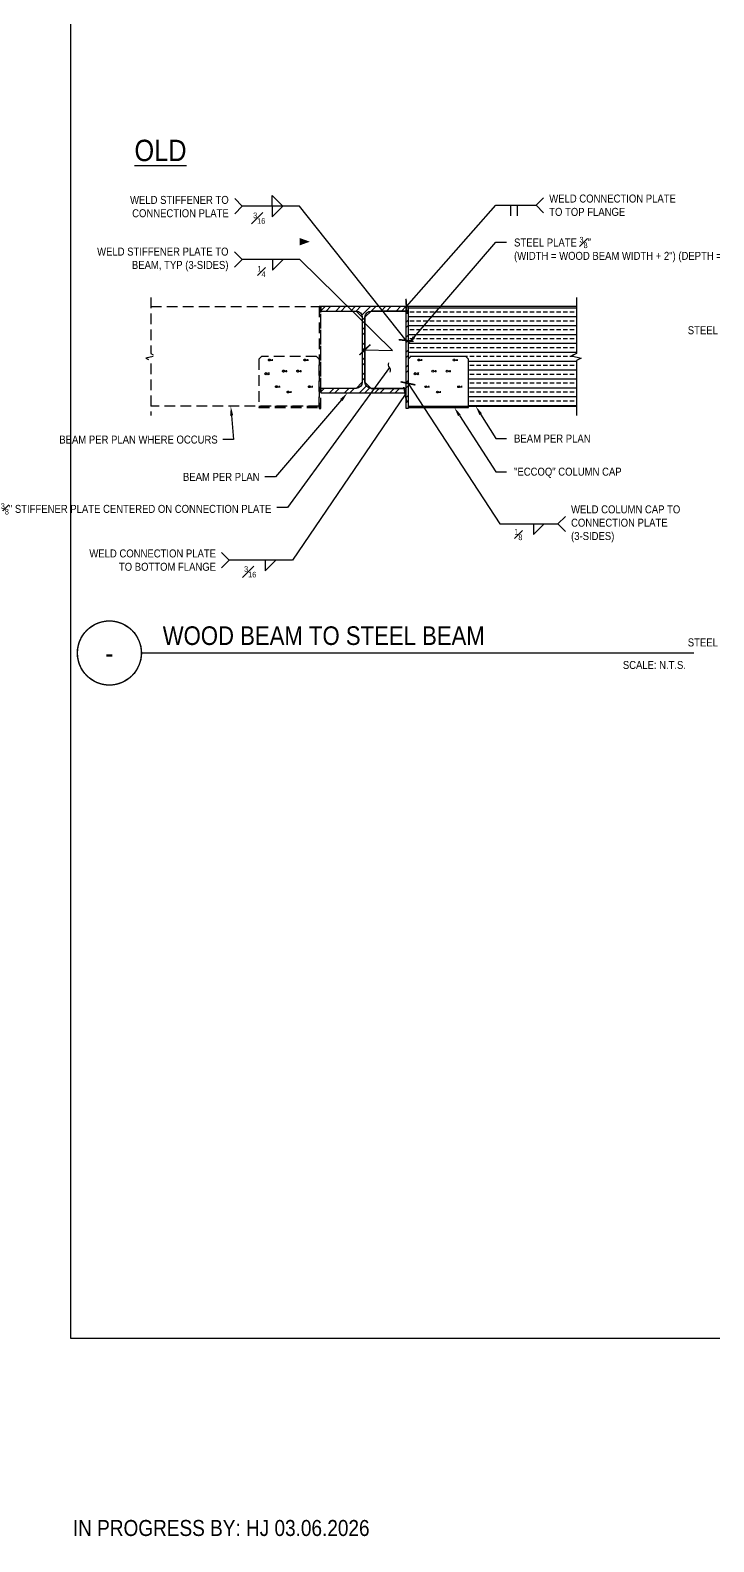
# Model space of a CAD drawing. Header units: inches. Extents: x -16404 to 14624, y -1591 to 16152.
# Drawn here: x -5776.1 to -5680, y 8363.8 to 8576.3 of the extents above; entities that cross this region are included whole.
import ezdxf
from ezdxf import colors
from ezdxf.entities.mleader import LeaderData, LeaderLine
from ezdxf.enums import TextEntityAlignment as Align
from ezdxf.math import Vec2, Vec3

# ---------------------------------------------------------------- set-up
doc = ezdxf.new("R2010")
doc.units = ezdxf.units.IN
doc.header["$LTSCALE"] = 24
doc.header["$MEASUREMENT"] = 0
doc.linetypes.add('HIDDEN4', pattern=[0.09375, 0.0625, -0.03125])
doc.layers.get('0').update_dxf_attribs({"linetype": 'CONTINUOUS'})
doc.layers.add('DESIGNER COMMENTS', color=221, linetype='CONTINUOUS', plot=False)
for name, color, linetype in [('S-ANNO-DIMS', 2, 'CONTINUOUS'), ('S-ANNO-NOTE', 4, 'CONTINUOUS'), ('S-BREAK', 2, 'CONTINUOUS'), ('S-STEEL', 4, 'CONTINUOUS'), ('S-WOOD', 3, 'CONTINUOUS')]:
    doc.layers.add(name, color=color, linetype=linetype)
doc.layers.add('S-HATCH1', color=1, linetype='CONTINUOUS', transparency=0.5)
doc.styles.add('Arial', font='arial.ttf', dxfattribs={"width": 0.85})
doc.dimstyles.new('DIM-12$7', dxfattribs={"dimscale": 12, "dimtxt": 0.09375, "dimasz": 0.125, "dimexe": 0.0625, "dimexo": 0.0625, "dimgap": 0.0625, "dimtad": 1, "dimdec": 4, "dimzin": 11, "dimdsep": 46, "dimlunit": 4, "dimtxsty": 'Arial', "dimblk": 'ARCHTICK', "dimcen": 0.125, "dimclrd": 256, "dimclre": 256, "dimclrt": 4, "dimadec": 0, "dimazin": 0, "dimtfac": 0.75, "dimtdec": 4, "dimtofl": 0, "dimtmove": 0, "dimatfit": 3, "dimldrblk": 'ARCHTICK', "dimfxl": 1, "dimfrac": 1, "dimtolj": 1, "dimtzin": 11, "dimarcsym": 0})

# ---------------------------------------------------------------- blocks, each defined once
blk = doc.blocks.new('W12x65')
at = {"layer": 'S-HATCH1'}
h = blk.add_hatch(dxfattribs=at)
h.set_pattern_fill('STEEL', color=256, scale=12, style=0)
h.set_pattern_definition([(45, (-80.6333, -609.727), (-1.06066, 1.06066), []), (45, (-80.6333, -608.977), (-1.06066, 1.06066), [])])
edge = h.paths.add_edge_path()
edge.add_line((6, -6.0625), (6, -5.4375))
edge.add_line((6, -5.4375), (1.0625, -5.4375))
edge.add_arc((1.0625, -4.5625), 0.875, 180, 270, ccw=False)
edge.add_line((0.1875, -4.5625), (0.1875, 4.5625))
edge.add_arc((1.0625, 4.5625), 0.875, 90, 180, ccw=False)
edge.add_line((1.0625, 5.4375), (6, 5.4375))
edge.add_line((6, 5.4375), (6, 6.0625))
edge.add_line((6, 6.0625), (-6, 6.0625))
edge.add_line((-6, 6.0625), (-6, 5.4375))
edge.add_line((-6, 5.4375), (-1.0625, 5.4375))
edge.add_arc((-1.0625, 4.5625), 0.875, 0, 90, ccw=False)
edge.add_line((-0.1875, 4.5625), (-0.1875, -4.5625))
edge.add_arc((-1.0625, -4.5625), 0.875, -90, 0, ccw=False)
edge.add_line((-1.0625, -5.4375), (-6, -5.4375))
edge.add_line((-6, -5.4375), (-6, -6.0625))
edge.add_line((-6, -6.0625), (6, -6.0625))
at = {"layer": 'S-STEEL'}
blk.add_lwpolyline([(6, -6.0625), (6, -5.4375), (1.0625, -5.4375, -0.41421356), (0.1875, -4.5625), (0.1875, 4.5625, -0.41421356), (1.0625, 5.4375), (6, 5.4375), (6, 6.0625), (-6, 6.0625), (-6, 5.4375), (-1.0625, 5.4375, -0.41421356), (-0.1875, 4.5625), (-0.1875, -4.5625, -0.41421356), (-1.0625, -5.4375), (-6, -5.4375), (-6, -6.0625)], format="xyb", close=True, dxfattribs=at)
blk = doc.blocks.new('_ARCHTICK')
at = {"color": 0, "linetype": 'ByBlock', "const_width": 0.15}
blk.add_lwpolyline([(-0.5, -0.5), (0.5, 0.5)], dxfattribs=at)
blk = doc.blocks.new('*U321')
at = {"const_width": 0.188}
for points in [[(-4.5, 0, -1), (4.5, 0, 3.732051)], [(-4.5, 0, 1), (4.5, 0, -3.732051)]]:
    blk.add_lwpolyline(points, format="xyb", dxfattribs=at)
blk.add_lwpolyline([(4.5, 0), (82.21, 0)], dxfattribs=at)
blk.add_circle((0, 0), 4.5)
at = {"style": 'Arial', "width": 0.85}
for tag, p in [('DWG_TITLE_1', (7.5, 6.19)), ('DWG_TITLE_2', (7.5, 2.44))]:
    blk.add_attdef(tag, text='', height=2.62, dxfattribs=at).set_placement(p, align=Align.MIDDLE_LEFT)
blk.add_attdef('#', text='', height=3, dxfattribs=at).set_placement((0, 0), align=Align.MIDDLE_CENTER)
blk.add_attdef('SCALE', text='', height=1.12, dxfattribs=at).set_placement((81.08, -1.12), align=Align.TOP_RIGHT)
blk = doc.blocks.new('_Integral')
at = {"color": 0, "linetype": 'ByBlock', "lineweight": -2}
for centre, start, end in [((0.44, -0.09), 102, 168), ((-0.44, 0.09), 282, 348)]:
    blk.add_arc(centre, 0.454, start, end, dxfattribs=at)

msp = doc.modelspace()

# ---------------------------------------------------------------- hatches: boundary and pattern name
at = {"layer": 'S-HATCH1'}
h = msp.add_hatch(dxfattribs=at)
h.set_pattern_fill('STEEL', color=256, scale=12, style=0)
h.set_pattern_definition([(45, (-18681.2832, 3747.8675), (-1.06066017, 1.06066017), []), (45, (-18681.2832, 3748.6175), (-1.06066017, 1.06066017), [])])
h.paths.add_polyline_path([(-5723.01318, 8523.13714), (-5723.26318, 8523.13714), (-5723.26318, 8537.44269), (-5723.01318, 8537.44269)])
h = msp.add_hatch(dxfattribs=at)
h.set_pattern_fill('ANSI33', color=252, scale=5, angle=135, style=0)
h.set_pattern_definition([(180, (-18699.3117, 3738.5469), (-2e-16, -1.25), []), (180, (-18699.9367, 3739.1719), (-2e-16, -1.25), [0.625, -0.3125])])
h.paths.add_polyline_path([(-5699.32991, 8537.44269), (-5723.01318, 8537.44269), (-5723.01318, 8530.06769), (-5722.63818, 8530.44269), (-5714.88818, 8530.44269), (-5714.51318, 8530.06769), (-5714.51318, 8523.44269), (-5699.32991, 8523.44269), (-5699.32991, 8529.85757), (-5698.6387, 8530.17712), (-5700.02243, 8530.51421), (-5699.32991, 8530.83437)])

# ---------------------------------------------------------------- linework, layer by layer
at = {"layer": 'DESIGNER COMMENTS'}
msp.add_lwpolyline([(-5770.42937, 8776.0066), (-5572.20566, 8776.0066), (-5572.20566, 8392.37727), (-5770.42937, 8392.37727)], close=True, dxfattribs=at)
at = {"layer": 'S-ANNO-DIMS'}
msp.add_line((-5738.21843, 8544.07644), (-5746.35195, 8544.07644), dxfattribs=at)
at = {"layer": 'S-ANNO-NOTE'}
for p, q in [((-5708.53935, 8550.19739), (-5708.53935, 8551.69739)), ((-5707.62564, 8550.19739), (-5707.62564, 8551.69739))]:
    msp.add_line(p, q, dxfattribs=at)
for points in [[(-5747.38067, 8550.50686), (-5746.32001, 8551.56752), (-5747.38067, 8552.62819)], [(-5742.12543, 8551.56752), (-5742.12543, 8553.06752), (-5740.62543, 8551.56752)], [(-5742.12543, 8551.56752), (-5742.12543, 8550.06752), (-5740.62543, 8551.56752)], [(-5703.94446, 8550.63673), (-5705.00512, 8551.69739), (-5703.94446, 8552.75805)], [(-5747.41261, 8543.01578), (-5746.35195, 8544.07644), (-5747.41261, 8545.1371)], [(-5742.08818, 8544.07644), (-5742.08818, 8542.57644), (-5740.58818, 8544.07644)], [(-5705.37771, 8506.9021), (-5705.37771, 8505.4021), (-5703.87771, 8506.9021)], [(-5700.87261, 8505.84144), (-5701.93327, 8506.9021), (-5700.87261, 8507.96276)], [(-5749.22014, 8500.74178), (-5748.15947, 8501.80244), (-5749.22014, 8502.8631)], [(-5743.10813, 8501.80244), (-5743.10813, 8500.30244), (-5741.60813, 8501.80244)]]:
    msp.add_lwpolyline(points, dxfattribs=at)
msp.add_lwpolyline([(-5738.22984, 8544.08933, 0, 0, 0), (-5738.22984, 8546.5763, 1.02606, 0, 0), (-5736.8203, 8546.5763, 0, 0, 0)], format="xyseb", dxfattribs=at)
at = {"layer": 'S-BREAK', "color": 1, "linetype": 'HIDDEN4', "flags": 128}
msp.add_lwpolyline([(-5759.19646, 8538.70799), (-5759.19646, 8530.83437), (-5758.50393, 8530.51421), (-5759.88767, 8530.17712), (-5759.19646, 8529.85757), (-5759.19646, 8522.1358)], dxfattribs=at)
at = {"layer": 'S-BREAK', "flags": 128}
msp.add_lwpolyline([(-5699.32991, 8538.70799), (-5699.32991, 8530.83437), (-5700.02243, 8530.51421), (-5698.6387, 8530.17712), (-5699.32991, 8529.85757), (-5699.32991, 8522.1358)], dxfattribs=at)
at = {"layer": 'S-STEEL', "color": 1, "linetype": 'HIDDEN4'}
for p, q in [((-5743.63818, 8530.44269), (-5744.01318, 8530.06769)), ((-5744.01318, 8530.06769), (-5744.01318, 8523.26214)), ((-5735.88818, 8530.44269), (-5743.63818, 8530.44269)), ((-5742.13818, 8530.0754), (-5742.13818, 8529.80998)), ((-5737.13818, 8530.0754), (-5737.13818, 8529.80998)), ((-5735.88818, 8530.44269), (-5735.51318, 8530.06769)), ((-5735.51318, 8523.26214), (-5735.51318, 8530.06769)), ((-5743.18127, 8528.00828), (-5743.00918, 8528.18037)), ((-5743.00918, 8527.83619), (-5743.18127, 8528.00828)), ((-5743.00918, 8528.18037), (-5742.83709, 8528.00828)), ((-5742.83709, 8528.00828), (-5743.00918, 8527.83619)), ((-5742.78196, 8528.03662), (-5742.65759, 8528.1598)), ((-5742.78196, 8527.97994), (-5742.65759, 8527.85676)), ((-5742.4864, 8528.03662), (-5742.61077, 8528.1598)), ((-5742.4864, 8527.97994), (-5742.61077, 8527.85676)), ((-5742.26613, 8529.94269), (-5742.00053, 8529.94269)), ((-5740.26613, 8528.38019), (-5740.00053, 8528.38019)), ((-5740.13818, 8528.5129), (-5740.13818, 8528.24748)), ((-5738.26613, 8528.38019), (-5738.00053, 8528.38019)), ((-5738.13818, 8528.5129), (-5738.13818, 8528.24748)), ((-5737.26613, 8529.94269), (-5737.00053, 8529.94269)), ((-5741.26613, 8526.19269), (-5741.00053, 8526.19269)), ((-5741.13818, 8526.3254), (-5741.13818, 8526.05998)), ((-5736.64113, 8526.19269), (-5736.37553, 8526.19269)), ((-5736.51318, 8526.3254), (-5736.51318, 8526.05998)), ((-5739.64113, 8525.44269), (-5739.37553, 8525.44269)), ((-5739.51318, 8525.5754), (-5739.51318, 8525.30998)), ((-5744.01318, 8523.44269), (-5735.51318, 8523.44269)), ((-5744.01318, 8523.26214), (-5735.51318, 8523.26214))]:
    msp.add_line(p, q, dxfattribs=at)
at = {"layer": 'S-STEEL', "color": 2}
for p, q in [((-5722.63818, 8530.44269), (-5723.01318, 8530.06769)), ((-5723.01318, 8530.06769), (-5723.01318, 8523.26214)), ((-5714.88818, 8530.44269), (-5722.63818, 8530.44269)), ((-5721.13818, 8530.0754), (-5721.13818, 8529.80998)), ((-5716.13818, 8530.0754), (-5716.13818, 8529.80998)), ((-5714.88818, 8530.44269), (-5714.51318, 8530.06769)), ((-5714.51318, 8523.26214), (-5714.51318, 8530.06769)), ((-5722.18127, 8528.00828), (-5722.00918, 8528.18037)), ((-5722.00918, 8527.83619), (-5722.18127, 8528.00828)), ((-5722.00918, 8528.18037), (-5721.83709, 8528.00828)), ((-5721.83709, 8528.00828), (-5722.00918, 8527.83619)), ((-5721.78196, 8528.03662), (-5721.65759, 8528.1598)), ((-5721.78196, 8527.97994), (-5721.65759, 8527.85676)), ((-5721.4864, 8528.03662), (-5721.61077, 8528.1598)), ((-5721.4864, 8527.97994), (-5721.61077, 8527.85676)), ((-5721.26613, 8529.94269), (-5721.00053, 8529.94269)), ((-5719.26613, 8528.38019), (-5719.00053, 8528.38019)), ((-5719.13818, 8528.5129), (-5719.13818, 8528.24748)), ((-5717.26613, 8528.38019), (-5717.00053, 8528.38019)), ((-5717.13818, 8528.5129), (-5717.13818, 8528.24748)), ((-5716.26613, 8529.94269), (-5716.00053, 8529.94269)), ((-5720.26613, 8526.19269), (-5720.00053, 8526.19269)), ((-5720.13818, 8526.3254), (-5720.13818, 8526.05998)), ((-5715.64113, 8526.19269), (-5715.37553, 8526.19269)), ((-5715.51318, 8526.3254), (-5715.51318, 8526.05998)), ((-5718.64113, 8525.44269), (-5718.37553, 8525.44269)), ((-5718.51318, 8525.5754), (-5718.51318, 8525.30998)), ((-5723.01318, 8523.44269), (-5714.51318, 8523.44269)), ((-5723.01318, 8523.26214), (-5714.51318, 8523.26214))]:
    msp.add_line(p, q, dxfattribs=at)
at = {"layer": 'S-STEEL', "color": 1, "linetype": 'HIDDEN4'}
msp.add_lwpolyline([(-5735.51318, 8523.1363), (-5735.26318, 8523.1363), (-5735.26318, 8537.44269), (-5735.51318, 8537.44269)], close=True, dxfattribs=at)
at = {"layer": 'S-STEEL'}
for points in [[(-5723.26318, 8536.81769), (-5728.20068, 8536.81769), (-5729.07568, 8535.94269), (-5729.07568, 8526.81769), (-5728.20068, 8525.94269), (-5723.26318, 8525.94269)], [(-5723.01318, 8523.13714), (-5723.26318, 8523.13714), (-5723.26318, 8537.44269), (-5723.01318, 8537.44269)]]:
    msp.add_lwpolyline(points, close=True, dxfattribs=at)
at = {"layer": 'S-STEEL', "color": 1, "linetype": 'HIDDEN4'}
for centre in [(-5742.51318, 8529.94269), (-5737.51318, 8529.94269), (-5740.51318, 8528.38019), (-5738.51318, 8528.38019), (-5741.51318, 8526.19269), (-5736.88818, 8526.19269), (-5739.88818, 8525.44269)]:
    msp.add_circle(centre, 0.1328, dxfattribs=at)
at = {"layer": 'S-STEEL', "color": 2}
for centre in [(-5721.51318, 8529.94269), (-5716.51318, 8529.94269), (-5719.51318, 8528.38019), (-5717.51318, 8528.38019), (-5720.51318, 8526.19269), (-5715.88818, 8526.19269), (-5718.88818, 8525.44269)]:
    msp.add_circle(centre, 0.1328, dxfattribs=at)
at = {"layer": 'S-WOOD', "color": 1, "linetype": 'HIDDEN4'}
msp.add_lwpolyline([(-5759.19646, 8537.44269), (-5735.51318, 8537.44269), (-5735.51318, 8523.44269), (-5759.19646, 8523.44269)], dxfattribs=at)
msp.add_lwpolyline([(-5735.26318, 8536.81769), (-5730.32568, 8536.81769), (-5729.45068, 8535.94269), (-5729.45068, 8526.81769), (-5730.32568, 8525.94269), (-5735.26318, 8525.94269)], close=True, dxfattribs=at)
at = {"layer": 'S-WOOD'}
msp.add_lwpolyline([(-5699.32991, 8537.44269), (-5723.01318, 8537.44269), (-5723.01318, 8523.44269), (-5699.32991, 8523.44269)], dxfattribs=at)

# ---------------------------------------------------------------- block references
at = {"layer": 'S-ANNO-NOTE'}
msp.add_blockref('*U321', (-5765.00577, 8488.74893), dxfattribs=at).add_auto_attribs({'#': '-', 'DWG_TITLE_2': 'WOOD BEAM TO STEEL BEAM', 'SCALE': 'SCALE: N.T.S.'})
at = {"layer": 'S-STEEL'}
msp.add_blockref('W12x65', (-5729.26318, 8531.38019), dxfattribs=at)

# ---------------------------------------------------------------- texts
at = {"layer": 'DESIGNER COMMENTS', "insert": (-5770.14182, 8366.85997), "char_height": 2.25, "width": 42.9137331, "attachment_point": 1, "style": 'Arial'}
msp.add_mtext('\\A1;IN PROGRESS BY: HJ 03.06.2026', dxfattribs=at)
at = {"layer": 'S-ANNO-NOTE', "color": 4, "char_height": 1.125, "style": 'Arial'}
for s, insert, width, attachment_point in [('WELD STIFFENER TO CONNECTION PLATE', (-5748.22429, 8551.50473), 15.0473442, 6), ('WELD CONNECTION PLATE TO TOP FLANGE', (-5703.1527, 8551.69739), 17.8691579, 4), ('\\A1;{\\H0.7x;\\S3#16;} ', (-5743.08582, 8550.66788), 3.6570708, 3), ('WELD STIFFENER PLATE TO BEAM, TYP (3-SIDES)', (-5748.25623, 8544.07644), 20.3312475, 6), ('\\A1;{\\H0.7x;\\S1#4;}', (-5743.04856, 8543.1768), 3.6570708, 3), ('WELD COLUMN CAP TO CONNECTION PLATE (3-SIDES)', (-5700.08085, 8506.9021), 18.0101604, 4), ('\\A1;{\\H0.7x;\\S1#8;}', (-5708.05846, 8506.19261), 2.0903287, 1), ('WELD CONNECTION PLATE TO BOTTOM FLANGE', (-5750.01189, 8501.80244), 18.8929701, 6), ('\\A1;{\\H0.7x;\\S3#16;}', (-5746.0612, 8500.95368), 2.0903287, 1)]:
    msp.add_mtext(s, dxfattribs=dict(at, insert=insert, width=width, attachment_point=attachment_point))

# ---------------------------------------------------------------- leaders
at = {"layer": 'DESIGNER COMMENTS'}
ml = msp.add_multileader_mtext('Standard', dxfattribs=at)
ml.set_content('{\\L\\C256;NEW}', color=4, style='Arial')
ml.set_leader_properties(color=2)
ml.build(insert=Vec2(0, 0))
ml.multileader.update_dxf_attribs({"dogleg_length": 0.36, "arrow_head_size": 1.3125, "scale": 12})
ctx = ml.context
ctx.base_point, ctx.scale, ctx.char_height, ctx.arrow_head_size, ctx.landing_gap_size, ctx.plane_origin = Vec3(-5763.54033, 8768.81856), 12, 3, 1.3125, 1.08, Vec3(-5804.78309, 8473.68794)
notes = []
notes.append((ctx, [(0, (0, 0, 0), (0, 0), (1, 0), 1, [])]))
ctx.mtext.insert, ctx.mtext.width, ctx.mtext.flow_direction = Vec3(-5762.46033, 8770.61856), 16.4652379, 5
ml = msp.add_multileader_mtext('Standard', dxfattribs=at)
ml.set_content('{\\L\\C256;OLD}', color=4, style='Arial')
ml.set_leader_properties(color=2)
ml.build(insert=Vec2(0, 0))
ml.multileader.update_dxf_attribs({"dogleg_length": 0.36, "arrow_head_size": 1.3125, "scale": 12})
ctx = ml.context
ctx.base_point, ctx.scale, ctx.char_height, ctx.arrow_head_size, ctx.landing_gap_size, ctx.plane_origin = Vec3(-5762.56125, 8560.23359), 12, 3, 1.3125, 1.08, Vec3(-5803.80401, 8263.97797)
notes.append((ctx, [(0, (0, 0, 0), (0, 0), (1, 0), 1, [])]))
ctx.mtext.insert, ctx.mtext.width, ctx.mtext.flow_direction = Vec3(-5761.48125, 8560.90859), 16.4652379, 5
at = {"layer": 'S-ANNO-DIMS'}
for points in [[(-5723.26318, 8532.68252), (-5738.25569, 8551.56752), (-5746.32001, 8551.56752)], [(-5723.2372, 8537.48458), (-5710.67965, 8551.69739), (-5705.00512, 8551.69739)], [(-5729.07568, 8531.38019), (-5725.17255, 8531.29715), (-5738.21843, 8544.07644)], [(-5723.01318, 8526.6593), (-5710.10283, 8506.9021), (-5701.93327, 8506.9021)], [(-5723.3995, 8525.10921), (-5739.26354, 8501.80244), (-5748.15947, 8501.80244)]]:
    msp.add_leader(points, dimstyle='DIM-12$7', dxfattribs=at)
at = {"layer": 'S-ANNO-NOTE'}
ml = msp.add_multileader_mtext('Standard', dxfattribs=at)
ml.set_content('\\A1;{\\C4;"MST60" STRAP}', color=4, style='Arial')
ml.set_leader_properties(color=2)
ml.build(insert=Vec2(0, 0))
ml.multileader.update_dxf_attribs({"dogleg_length": 0.36, "arrow_head_size": 1.3125, "scale": 12})
ctx = ml.context
ctx.base_point, ctx.scale, ctx.char_height, ctx.arrow_head_size, ctx.landing_gap_size, ctx.plane_origin = Vec3(-5648.37529, 8565.5831), 12, 1.125, 1.3125, 1.08, Vec3(-5590.831, 8870.12321)
ctx.text_align_type = 2
notes.append((ctx, [(0, (1, 1, 0), (-5634.75555, 8565.5831), (-1, 0), 1.5, [(0, [(-5629.99463, 8559.01546)], 0, [])])]))
ctx.mtext.insert, ctx.mtext.width, ctx.mtext.alignment, ctx.mtext.flow_direction = Vec3(-5637.33555, 8566.15519), 17.2583386, 3, 5
ml = msp.add_multileader_mtext('Standard', dxfattribs=at)
ml.set_content('\\A1;{\\C4;STEEL PLATE \\H0.7x;\\S3#8;\\H1.42857x;" \\P(WIDTH = WOOD BEAM WIDTH + 2") (DEPTH = WOOD OR STEEL BEAM DEPTH, WHICHEVER IS LARGER)}', color=4, style='Arial')
ml.set_leader_properties(color=2)
ml.build(insert=Vec2(0, 0))
ml.multileader.update_dxf_attribs({"dogleg_length": 0.36, "arrow_head_size": 1.3125, "scale": 12})
ctx = ml.context
ctx.base_point, ctx.scale, ctx.char_height, ctx.arrow_head_size, ctx.landing_gap_size, ctx.plane_origin = Vec3(-5709.17965, 8546.52153), 12, 1.125, 1.3125, 1.08, Vec3(-5754.38644, 8844.85635)
notes.append((ctx, [(0, (1, 1, 0), (-5710.67965, 8546.52153), (1, 0), 1.5, [(0, [(-5723.01318, 8532.16635)], 0, [])])]))
ctx.mtext.insert, ctx.mtext.width, ctx.mtext.flow_direction = Vec3(-5708.09965, 8547.2494), 26.9736838, 5
ml = msp.add_multileader_mtext('Standard', dxfattribs=at)
ml.set_content('\\A1;{\\C4;STEEL BEAM PER PLAN w/ BOLTED WEB NAILERS PER TYPICAL DETAILS}', color=4, style='Arial')
ml.set_leader_properties(color=2)
ml.build(insert=Vec2(0, 0))
ml.multileader.update_dxf_attribs({"dogleg_length": 0.36, "arrow_head_size": 1.3125, "scale": 12})
ctx = ml.context
ctx.base_point, ctx.scale, ctx.char_height, ctx.arrow_head_size, ctx.landing_gap_size, ctx.plane_origin = Vec3(-5663.53868, 8534.11761), 12, 1.125, 1.3125, 1.08, Vec3(-5590.831, 8836.01797)
ctx.text_align_type = 2
notes.append((ctx, [(0, (1, 1, 0), (-5633.80489, 8534.11761), (-1, 0), 1.5, [(0, [(-5627.4281, 8545.64046)], 0, [])])]))
ctx.mtext.insert, ctx.mtext.width, ctx.mtext.alignment, ctx.mtext.flow_direction = Vec3(-5636.38489, 8534.6897), 26.6099053, 3, 5
ml = msp.add_multileader_mtext('Standard', dxfattribs=at)
ml.set_content('\\A1;{\\C4;FULL DEPTH LSL LEDGER PER TYPICAL DETAILS}', color=4, style='Arial')
ml.set_leader_properties(color=2)
ml.build(insert=Vec2(0, 0))
ml.multileader.update_dxf_attribs({"dogleg_length": 0.36, "arrow_head_size": 1.3125, "scale": 12})
ctx = ml.context
ctx.base_point, ctx.scale, ctx.char_height, ctx.arrow_head_size, ctx.landing_gap_size, ctx.plane_origin = Vec3(-5655.79761, 8539.89394), 12, 1.125, 1.3125, 1.08, Vec3(-5590.831, 8843.00715)
ctx.text_align_type = 2
notes.append((ctx, [(0, (1, 1, 0), (-5635.48607, 8539.89394), (-1, 0), 1.5, [(0, [(-5632.73281, 8543.76546)], 0, [])])]))
ctx.mtext.insert, ctx.mtext.width, ctx.mtext.alignment, ctx.mtext.flow_direction = Vec3(-5638.06607, 8540.46604), 19.7489956, 3, 5
ml = msp.add_multileader_mtext('Standard', dxfattribs=at)
ml.set_content('\\A1;{\\H0.7x;\\C4;\\S3#8;\\H1.42857x;" STIFFENER PLATE CENTERED ON CONNECTION PLATE}', color=256, style='Arial')
ml.set_leader_properties(color=2)
ml.set_arrow_properties(name='INTEGRAL')
ml.build(insert=Vec2(0, 0))
ml.multileader.update_dxf_attribs({"dogleg_length": 0.36, "arrow_head_size": 1.3125, "scale": 12})
ctx = ml.context
ctx.base_point, ctx.scale, ctx.char_height, ctx.arrow_head_size, ctx.landing_gap_size, ctx.plane_origin = Vec3(-5767.01747, 8509.22665), 12, 1.125, 1.3125, 0.75, Vec3(-5697.02079, 8807.56147)
ctx.text_align_type = 2
notes.append((ctx, [(0, (1, 1, 0), (-5739.97607, 8509.22665), (-1, 0), 1.5, [(0, [(-5725.63235, 8528.89475)], 0, [])])]))
ctx.mtext.insert, ctx.mtext.width, ctx.mtext.alignment, ctx.mtext.flow_direction = Vec3(-5742.22607, 8509.79874), 24.332059, 3, 5
ml = msp.add_multileader_mtext('Standard', dxfattribs=at)
ml.set_content('\\A1;{\\C4;BEAM PER PLAN}', color=256, style='Arial')
ml.set_leader_properties(color=2)
ml.build(insert=Vec2(0, 0))
ml.multileader.update_dxf_attribs({"dogleg_length": 0.36, "arrow_head_size": 1.3125, "scale": 12})
ctx = ml.context
ctx.base_point, ctx.scale, ctx.char_height, ctx.arrow_head_size, ctx.landing_gap_size, ctx.plane_origin = Vec3(-5755.19857, 8513.51406), 12, 1.125, 1.3125, 0.75, Vec3(-5696.88018, 8811.84889)
ctx.text_align_type = 2
notes.append((ctx, [(0, (1, 1, 0), (-5741.64134, 8513.51406), (-1, 0), 1.5, [(0, [(-5731.52771, 8525.31769)], 0, [])])]))
ctx.mtext.insert, ctx.mtext.width, ctx.mtext.alignment, ctx.mtext.flow_direction = Vec3(-5743.89134, 8514.07695), 24.332059, 3, 5
ml = msp.add_multileader_mtext('Standard', dxfattribs=at)
ml.set_content('\\A1;{\\C4;BEAM PER PLAN WHERE OCCURS}', color=256, style='Arial')
ml.set_leader_properties(color=2)
ml.build(insert=Vec2(0, 0))
ml.multileader.update_dxf_attribs({"dogleg_length": 0.36, "arrow_head_size": 1.3125, "scale": 12})
ctx = ml.context
ctx.base_point, ctx.scale, ctx.char_height, ctx.arrow_head_size, ctx.landing_gap_size, ctx.plane_origin = Vec3(-5761.57767, 8518.74716), 12, 1.125, 1.3125, 0.75, Vec3(-5696.88018, 8817.08198)
ctx.text_align_type = 2
notes.append((ctx, [(0, (1, 1, 0), (-5747.53123, 8518.74716), (-1, 0), 1.5, [(0, [(-5747.92678, 8523.44269)], 0, [])])]))
ctx.mtext.insert, ctx.mtext.width, ctx.mtext.alignment, ctx.mtext.flow_direction = Vec3(-5749.78123, 8519.31925), 14.8925843, 3, 5
ml = msp.add_multileader_mtext('Standard', dxfattribs=at)
ml.set_content('\\A1;{\\C4;"ECCOQ" COLUMN CAP}', color=4, style='Arial')
ml.set_leader_properties(color=2)
ml.build(insert=Vec2(0, 0))
ml.multileader.update_dxf_attribs({"dogleg_length": 0.36, "arrow_head_size": 1.3125, "scale": 12})
ctx = ml.context
ctx.base_point, ctx.scale, ctx.char_height, ctx.arrow_head_size, ctx.landing_gap_size, ctx.plane_origin = Vec3(-5709.17965, 8514.19851), 12, 1.125, 1.3125, 1.08, Vec3(-5754.38644, 8812.53333)
notes.append((ctx, [(0, (1, 1, 0), (-5710.67965, 8514.19851), (1, 0), 1.5, [(0, [(-5716.4996, 8523.26214)], 0, [])])]))
ctx.mtext.insert, ctx.mtext.width, ctx.mtext.flow_direction = Vec3(-5708.09965, 8514.80475), 24.332059, 5
ml = msp.add_multileader_mtext('Standard', dxfattribs=at)
ml.set_content('\\A1;{\\C4;BEAM PER PLAN}', color=4, style='Arial')
ml.set_leader_properties(color=2)
ml.build(insert=Vec2(0, 0))
ml.multileader.update_dxf_attribs({"dogleg_length": 0.36, "arrow_head_size": 1.3125, "scale": 12})
ctx = ml.context
ctx.base_point, ctx.scale, ctx.char_height, ctx.arrow_head_size, ctx.landing_gap_size, ctx.plane_origin = Vec3(-5709.17965, 8518.90117), 12, 1.125, 1.3125, 1.08, Vec3(-5754.38644, 8817.23599)
notes.append((ctx, [(0, (1, 1, 0), (-5710.67965, 8518.90117), (1, 0), 1.5, [(0, [(-5713.48507, 8523.44269)], 0, [])])]))
ctx.mtext.insert, ctx.mtext.width, ctx.mtext.flow_direction = Vec3(-5708.09965, 8519.46406), 24.332059, 5
ml = msp.add_multileader_mtext('Standard', dxfattribs=at)
ml.set_content('\\A1;{\\C4;STEEL BEAM PER PLAN w/ BOLTED WEB NAILERS PER TYPICAL DETAILS}', color=4, style='Arial')
ml.set_leader_properties(color=2)
ml.build(insert=Vec2(0, 0))
ml.multileader.update_dxf_attribs({"dogleg_length": 0.36, "arrow_head_size": 1.3125, "scale": 12})
ctx = ml.context
ctx.base_point, ctx.scale, ctx.char_height, ctx.arrow_head_size, ctx.landing_gap_size, ctx.plane_origin = Vec3(-5663.53868, 8490.22921), 12, 1.125, 1.3125, 1.08, Vec3(-5590.831, 8792.12957)
ctx.text_align_type = 2
notes.append((ctx, [(0, (1, 1, 0), (-5633.80489, 8490.22921), (-1, 0), 1.5, [(0, [(-5627.4281, 8501.75206)], 0, [])])]))
ctx.mtext.insert, ctx.mtext.width, ctx.mtext.alignment, ctx.mtext.flow_direction = Vec3(-5636.38489, 8490.8013), 26.6099053, 3, 5
ml = msp.add_multileader_mtext('Standard', dxfattribs=at)
ml.set_content('\\A1;{\\C4;FULL DEPTH LSL LEDGER PER TYPICAL DETAILS}', color=4, style='Arial')
ml.set_leader_properties(color=2)
ml.build(insert=Vec2(0, 0))
ml.multileader.update_dxf_attribs({"dogleg_length": 0.36, "arrow_head_size": 1.3125, "scale": 12})
ctx = ml.context
ctx.base_point, ctx.scale, ctx.char_height, ctx.arrow_head_size, ctx.landing_gap_size, ctx.plane_origin = Vec3(-5655.79761, 8496.00554), 12, 1.125, 1.3125, 1.08, Vec3(-5590.831, 8799.11876)
ctx.text_align_type = 2
notes.append((ctx, [(0, (1, 1, 0), (-5635.48607, 8496.00554), (-1, 0), 1.5, [(0, [(-5632.73281, 8499.87706)], 0, [])])]))
ctx.mtext.insert, ctx.mtext.width, ctx.mtext.alignment, ctx.mtext.flow_direction = Vec3(-5638.06607, 8496.57764), 19.7489956, 3, 5
for ctx, leaders in notes:
    for number, flags, end, landing, length, lines in leaders:
        leader = LeaderData()
        leader.index, (leader.has_last_leader_line, leader.has_dogleg_vector, leader.attachment_direction) = number, flags
        leader.last_leader_point, leader.dogleg_vector, leader.dogleg_length = Vec3(end), Vec3(landing), length
        for number, points, colour, breaks in lines:
            line = LeaderLine()
            line.index, line.vertices, line.color, line.breaks = number, Vec3.list(points), colors.encode_raw_color(colour), breaks
            leader.lines.append(line)
        ctx.leaders.append(leader)

doc.saveas('drawing.dxf')
